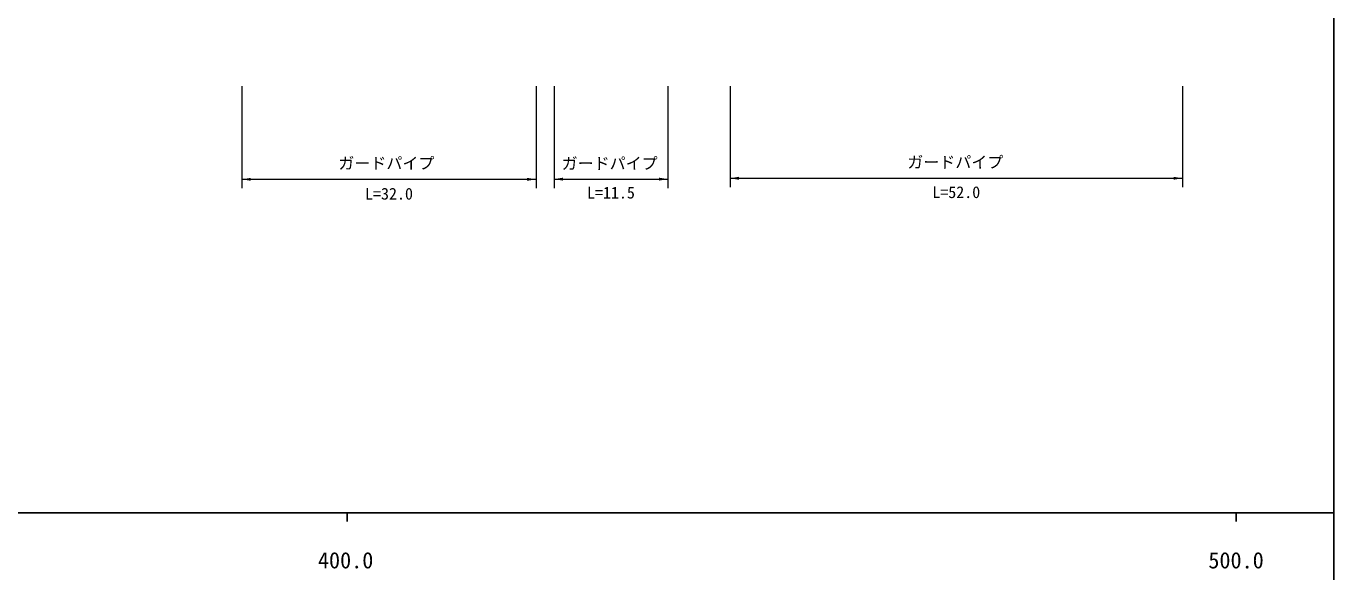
# Model space of a CAD drawing. Units: millimetres, scale not verified. Extents: x 40000 to 680000, y 20000 to 380000.
# Drawn here: x 431909 to 579000, y 198357 to 259722 of the extents above; entities that cross this region are included whole.
import ezdxf
from ezdxf.enums import TextEntityAlignment as Align

# ---------------------------------------------------------------- set-up
doc = ezdxf.new("R2010")
doc.units = ezdxf.units.MM
doc.header["$LTSCALE"] = 1000
doc.layers.add('M-STR-HTXT', color=7, linetype='Continuous', lineweight=13)
doc.layers.add('M-TTL-BAND', color=7, linetype='Continuous', lineweight=25)
doc.styles.add('ＭＳ ゴシック', font='')
doc.styles.get('ＭＳ ゴシック').set_extended_font_data('MS Gothic')

# ---------------------------------------------------------------- blocks, each defined once
blk = doc.blocks.new('filled_arrow')
at = {"color": 0, "linetype": 'Continuous', "lineweight": -2}
blk.add_solid([(7.5, 1.25), (0, 0), (7.5, -1.25)], dxfattribs=at)

msp = doc.modelspace()

# ---------------------------------------------------------------- linework, layer by layer
at = {"layer": 'M-STR-HTXT'}
for p, q in [((456183, 252973), (456183, 241499)), ((489260, 252973), (489260, 241499)), ((491287, 252973), (491287, 241519)), ((504090, 252973), (504090, 241519)), ((511083, 252973), (511083, 241616)), ((561973, 252973), (561973, 241616)), ((456183, 242499), (489260, 242499)), ((491287, 242519), (504090, 242519)), ((511083, 242616), (561973, 242616))]:
    msp.add_line(p, q, dxfattribs=at)
at = {"layer": 'M-TTL-BAND'}
for p, q in [((579000, 20000), (579000, 370000)), ((40000, 205000), (579000, 205000)), ((468000, 205000), (468000, 204000)), ((568000, 205000), (568000, 204000))]:
    msp.add_line(p, q, dxfattribs=at)

# ---------------------------------------------------------------- block references
at = {"layer": 'M-STR-HTXT', "xscale": 133, "yscale": 133}
for p in [(511083, 242616), (456183, 242499), (491287, 242519)]:
    msp.add_blockref('filled_arrow', p, dxfattribs=at)
at = {"layer": 'M-STR-HTXT', "xscale": 133, "yscale": 133, "rotation": 180}
for p in [(561973, 242616), (489260, 242499), (504090, 242519)]:
    msp.add_blockref('filled_arrow', p, dxfattribs=at)

# ---------------------------------------------------------------- texts
at = {"layer": 'M-STR-HTXT', "style": 'ＭＳ ゴシック'}
for p in [(467025, 244308), (492140, 244288), (531023, 244428)]:
    msp.add_text('ガードパイプ', height=1320, dxfattribs=at).set_placement(p, align=Align.MIDDLE_LEFT)
for s, p in [('L=32.0', (472721, 239823)), ('L=11.5', (497689, 239943)), ('L=52.0', (536528, 239995))]:
    msp.add_text(s, height=1320, dxfattribs=at).set_placement(p, align=Align.BOTTOM_CENTER)
at = {"layer": 'M-TTL-BAND', "style": 'ＭＳ ゴシック'}
for s, p in [('400.0', (467844, 198195)), ('500.0', (568000, 198195))]:
    msp.add_text(s, height=1833, dxfattribs=at).set_placement(p, align=Align.BOTTOM_CENTER)

doc.saveas('drawing.dxf')
